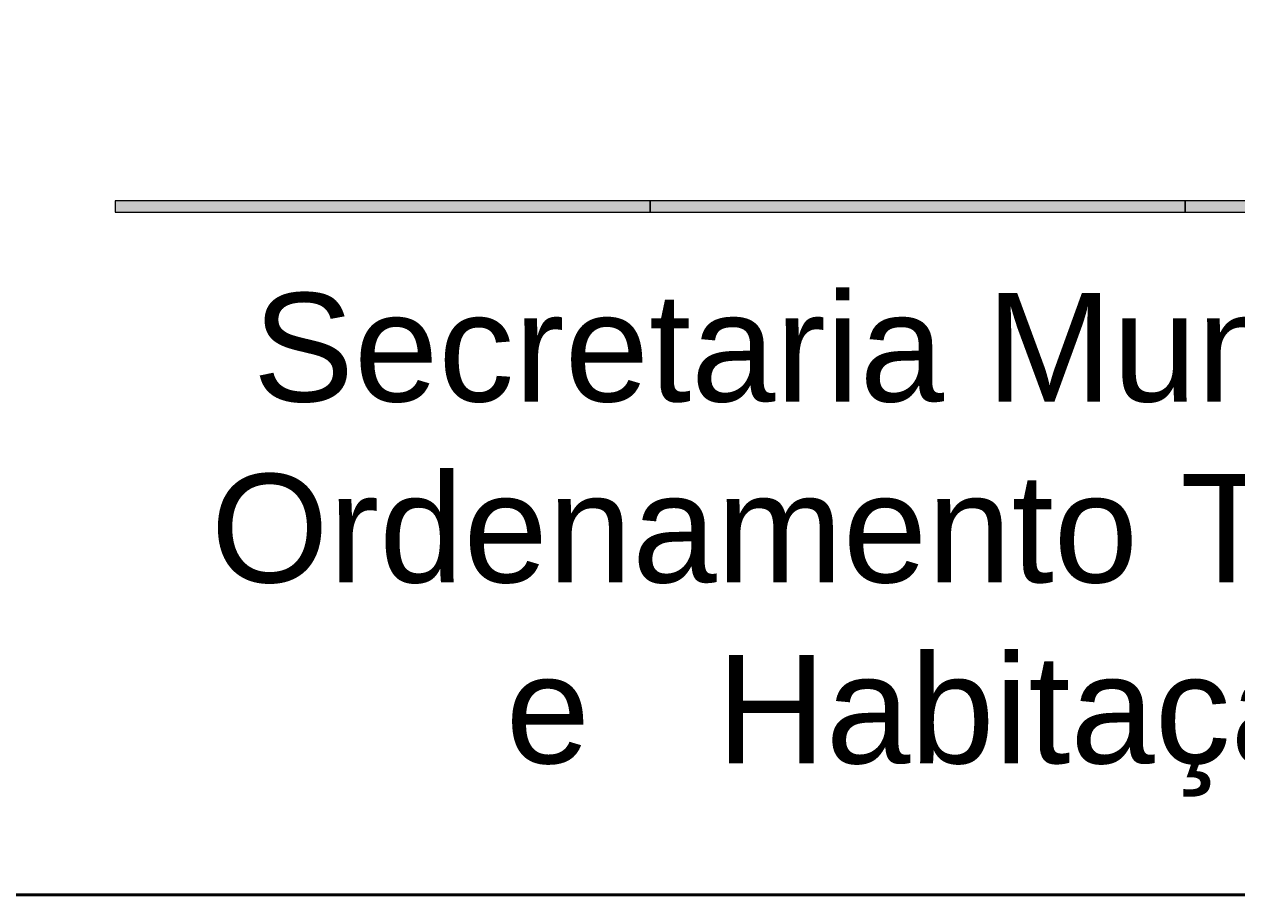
# Model space of a CAD drawing. Header units: millimetres. Extents: x 2084 to 63904, y -2368 to 2343.
# Drawn here: x 63670.6 to 63804.6, y -2025.3 to -1929 of the extents above; entities that cross this region are included whole.
import ezdxf

# ---------------------------------------------------------------- set-up
doc = ezdxf.new("R2010")
doc.units = ezdxf.units.MM
doc.layers.add('LOGOMARCA', color=7, linetype='Continuous', lineweight=0)
doc.layers.add('P4', color=4, linetype='Continuous', lineweight=40)
doc.styles.add('250', font='arial.ttf', dxfattribs={"height": 2.5})

msp = doc.modelspace()

# ---------------------------------------------------------------- hatches: boundary and pattern name
at = {"layer": 'LOGOMARCA'}
h = msp.add_hatch(color=256, dxfattribs=at)
edge = h.paths.add_edge_path()
edge.add_spline(control_points=[(63739.76, -1948.54), (63739.76, -1948.54), (63680.65, -1948.54), (63680.65, -1948.54), (63680.65, -1948.54), (63680.65, -1948.54), (63680.65, -1949.81), (63680.65, -1949.81)], knot_values=[0, 0, 0, 0, 0.25, 0.25, 0.25, 0.250001, 0.5, 0.5, 0.5, 0.5], degree=3, periodic=0)
edge.add_spline(control_points=[(63680.65, -1949.81), (63680.65, -1949.81), (63739.76, -1949.81), (63739.76, -1949.81), (63739.76, -1949.81), (63739.76, -1949.81), (63739.76, -1948.54), (63739.76, -1948.54), (63739.76, -1948.54), (63739.76, -1948.54), (63739.76, -1948.54), (63739.76, -1948.54)], knot_values=[0.5, 0.5, 0.5, 0.5, 0.75, 0.75, 0.75, 0.750001, 0.875, 0.875, 0.875, 0.875001, 1, 1, 1, 1], degree=3, periodic=0)
h = msp.add_hatch(color=256, dxfattribs=at)
edge = h.paths.add_edge_path()
edge.add_spline(control_points=[(63798.88, -1948.54), (63798.88, -1948.54), (63739.76, -1948.54), (63739.76, -1948.54), (63739.76, -1948.54), (63739.76, -1948.54), (63739.76, -1949.81), (63739.76, -1949.81)], knot_values=[0, 0, 0, 0, 0.25, 0.25, 0.25, 0.250001, 0.5, 0.5, 0.5, 0.5], degree=3, periodic=0)
edge.add_spline(control_points=[(63739.76, -1949.81), (63739.76, -1949.81), (63798.88, -1949.81), (63798.88, -1949.81), (63798.88, -1949.81), (63798.88, -1949.81), (63798.88, -1948.54), (63798.88, -1948.54), (63798.88, -1948.54), (63798.88, -1948.54), (63798.88, -1948.54), (63798.88, -1948.54)], knot_values=[0.5, 0.5, 0.5, 0.5, 0.75, 0.75, 0.75, 0.750001, 0.875, 0.875, 0.875, 0.875001, 1, 1, 1, 1], degree=3, periodic=0)
h = msp.add_hatch(color=256, dxfattribs=at)
edge = h.paths.add_edge_path()
edge.add_spline(control_points=[(63857.99, -1948.54), (63857.99, -1948.54), (63798.88, -1948.54), (63798.88, -1948.54), (63798.88, -1948.54), (63798.88, -1948.54), (63798.88, -1949.81), (63798.88, -1949.81)], knot_values=[0, 0, 0, 0, 0.25, 0.25, 0.25, 0.250001, 0.5, 0.5, 0.5, 0.5], degree=3, periodic=0)
edge.add_spline(control_points=[(63798.88, -1949.81), (63798.88, -1949.81), (63857.99, -1949.81), (63857.99, -1949.81), (63857.99, -1949.81), (63857.99, -1949.81), (63857.99, -1948.54), (63857.99, -1948.54), (63857.99, -1948.54), (63857.99, -1948.54), (63857.99, -1948.54), (63857.99, -1948.54)], knot_values=[0.5, 0.5, 0.5, 0.5, 0.75, 0.75, 0.75, 0.750001, 0.875, 0.875, 0.875, 0.875001, 1, 1, 1, 1], degree=3, periodic=0)

# ---------------------------------------------------------------- linework, layer by layer
for points in [[(63739.76, -1948.53), (63739.76, -1949.81)], [(63798.87, -1948.53), (63798.88, -1949.81)]]:
    msp.add_lwpolyline(points, dxfattribs=at)
for points in [[(63680.65, -1949.81), (63680.65, -1949.81), (63680.65, -1948.54), (63680.65, -1948.54), (63680.65, -1948.54), (63680.65, -1948.54), (63739.76, -1948.54), (63739.76, -1948.54), (63739.76, -1948.54), (63739.76, -1948.54), (63739.76, -1949.81), (63739.76, -1949.81), (63739.76, -1949.81), (63739.76, -1949.81), (63680.65, -1949.81), (63680.65, -1949.81)], [(63739.76, -1949.81), (63739.76, -1949.81), (63739.76, -1948.54), (63739.76, -1948.54), (63739.76, -1948.54), (63739.76, -1948.54), (63798.88, -1948.54), (63798.88, -1948.54), (63798.88, -1948.54), (63798.88, -1948.54), (63798.88, -1949.81), (63798.88, -1949.81), (63798.88, -1949.81), (63798.88, -1949.81), (63739.76, -1949.81), (63739.76, -1949.81)], [(63798.88, -1949.81), (63798.88, -1949.81), (63798.88, -1948.54), (63798.88, -1948.54), (63798.88, -1948.54), (63798.88, -1948.54), (63857.99, -1948.54), (63857.99, -1948.54), (63857.99, -1948.54), (63857.99, -1948.54), (63857.99, -1949.81), (63857.99, -1949.81), (63857.99, -1949.81), (63857.99, -1949.81), (63798.88, -1949.81), (63798.88, -1949.81)]]:
    msp.add_open_spline(points, degree=3, knots=[0, 0, 0, 0, 0.25, 0.25, 0.25, 0.25, 0.5, 0.5, 0.5, 0.5, 0.75, 0.75, 0.75, 0.75, 1, 1, 1, 1], dxfattribs=at)
at = {"layer": 'P4'}
msp.add_lwpolyline([(63904.5, -1826.18), (63665.88, -1826.18), (63665.88, -2025.28), (63904.5, -2025.28)], close=True, dxfattribs=at)

# ---------------------------------------------------------------- texts
at = {"layer": 'LOGOMARCA', "insert": (63663.25, -1958.74), "char_height": 12, "attachment_point": 1, "style": '250'}
msp.add_mtext_dynamic_manual_height_columns('       Secretaria Municipal de \\P      Ordenamento Territorial  \\P             e   Habitação', width=2666.3391, gutter_width=750, heights=[0], dxfattribs=at)

doc.saveas('drawing.dxf')
